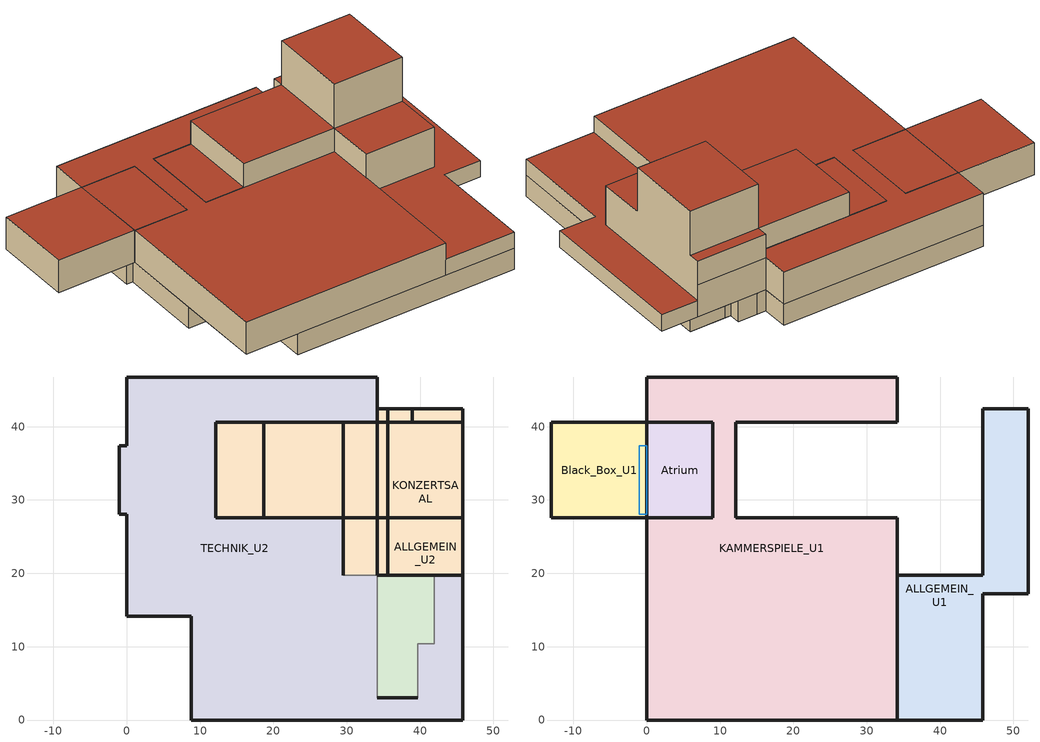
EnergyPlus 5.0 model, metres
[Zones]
TECHNIK_U2
 floor ground (GROUND_FLOOR): 34.17,46.77 34.17,40.57 29.51,40.57 29.51,19.71 34.17,19.71 34.17,3.06 39.71,3.06 39.71,10.41 41.91,10.41 41.91,19.71 45.82,19.71 45.82,0 8.8,0 8.8,14.18 0,14.18 0,28.05 -1,28.05 -1,37.37 0,37.37 0,46.77 z0
 wall outside (EXT_WALL): 39.71,3.06 34.17,3.06 / 34.17,40.57 34.17,46.77 0,46.77 0,37.37 -1,37.37 -1,28.05 0,28.05 0,14.18 8.8,14.18 8.8,0 45.82,0 45.82,19.71 z0:3.6
 wall to ALLGEMEIN_U2 (ADJ_WALL): 45.82,19.71 41.91,19.71 41.91,10.41 39.71,10.41 39.71,3.06 / 34.17,3.06 34.17,19.71 z0:3.6
 wall to KONZERTSAAL (ADJ_WALL): 34.17,19.71 29.51,19.71 29.51,40.57 34.17,40.57 z0:3.6
 roof outside (EXT_ROOF): 0,46.77 0,37.37 -1,37.37 -1,28.05 0,28.05 0,14.18 8.8,14.18 8.8,0 45.82,0 45.82,19.71 41.91,19.71 41.91,10.41 39.71,10.41 39.71,3.06 34.17,3.06 34.17,19.71 29.51,19.71 29.51,40.57 34.17,40.57 34.17,46.77 z3.6
KONZERTSAAL
 floor ground (GROUND_FLOOR): 29.51,40.57 29.51,27.57 12.17,27.57 12.17,40.57 z3.6; 45.82,42.42 45.82,19.71 35.62,19.71 35.62,42.42 z3.6; 35.62,42.42 35.62,19.71 29.51,19.71 29.51,40.57 34.17,40.57 34.17,42.42 z0
 wall outside (EXT_WALL): 35.62,19.71 35.62,42.42 34.17,42.42 34.17,40.57 29.51,40.57 29.51,19.71 z0:3.6; 34.17,27.57 34.17,19.71 45.82,19.71 z3.6:13.1; 45.82,40.57 34.17,40.57 34.17,27.57 45.82,27.57 z13.1:20.6; 45.82,42.42 34.17,42.42 34.17,40.57 18.67,40.57 18.67,27.57 z9.1:13.1; 45.82,42.42 34.17,42.42 34.17,40.57 12.17,40.57 12.17,27.57 z3.6:9.1; 45.82,19.71,13.1 45.82,19.71,3.6 45.82,42.42,3.6 45.82,42.42,13.1 45.82,40.57,13.1 45.82,40.57,20.6 45.82,27.57,20.6 45.82,27.57,13.1; 12.17,27.57,9.1 12.17,27.57,3.6 34.17,27.57,3.6 34.17,27.57,13.1 18.67,27.57,13.1 18.67,27.57,9.1
 wall to ALLGEMEIN_U2 (ADJ_WALL): 34.17,19.71 35.62,19.71 z0:3.6
 wall to TECHNIK_U2 (ADJ_WALL): 29.51,19.71 34.17,19.71 z0:3.6
 roof outside (EXT_ROOF): 12.17,40.57 12.17,27.57 18.67,27.57 18.67,40.57 z9.1; 34.17,42.42 34.17,40.57 45.82,40.57 45.82,42.42 z13.1; 34.17,40.57 34.17,27.57 45.82,27.57 45.82,40.57 z20.6; 18.67,40.57 18.67,27.57 34.17,27.57 34.17,19.71 45.82,19.71 45.82,27.57 34.17,27.57 34.17,40.57 z13.1; 29.51,27.57 29.51,19.71 34.17,19.71 34.17,27.57 z3.6
ALLGEMEIN_U2
 floor ground (GROUND_FLOOR): 45.82,40.57 45.82,19.71 41.91,19.71 41.91,10.41 39.71,10.41 39.71,3.06 34.17,3.06 34.17,19.71 35.62,19.71 35.62,42.42 38.93,42.42 38.93,40.57 z0
 wall outside (EXT_WALL): 45.82,19.71 45.82,40.57 39.93,40.57 38.93,40.57 38.93,42.42 35.62,42.42 z0:3.6
 wall to KONZERTSAAL (ADJ_WALL): 35.62,42.42 35.62,19.71 34.17,19.71 z0:3.6
 wall to TECHNIK_U2 (ADJ_WALL): 34.17,19.71 34.17,3.06 39.71,3.06 39.71,10.41 41.91,10.41 41.91,19.71 45.82,19.71 z0:3.6
 roof outside (EXT_ROOF): 35.62,42.42 35.62,19.71 34.17,19.71 34.17,3.06 39.71,3.06 39.71,10.41 41.91,10.41 41.91,19.71 45.82,19.71 45.82,40.57 38.93,40.57 38.93,42.42 z3.6
ALLGEMEIN_U1
 floor ground (GROUND_FLOOR): 52.02,42.42 52.02,17.21 45.82,17.21 45.82,0 34.17,0 34.17,19.71 45.82,19.71 45.82,42.42 z3.6
 wall outside (EXT_WALL): 34.17,19.71 45.82,19.71 / 34.17,19.71 34.17,0 45.82,0 45.82,17.21 52.02,17.21 52.02,42.42 45.82,42.42 45.82,19.71 / 52.02,42.42 45.82,42.42 z3.6:6.36
 roof outside (EXT_ROOF): 45.82,42.42 45.82,19.71 34.17,19.71 34.17,0 45.82,0 45.82,17.21 52.02,17.21 52.02,42.42 z6.36
KAMMERSPIELE_U1
 floor ground (GROUND_FLOOR): 8.8,14.18 8.8,0 0,0 0,14.18 z3.6; 34.17,46.77 34.17,40.57 12.17,40.57 12.17,27.57 34.17,27.57 34.17,0 8.8,0 8.8,14.18 0,14.18 0,27.57 9,27.57 9,40.57 0,40.57 0,46.77 z3.6
 wall outside (EXT_WALL): 0,46.77 0,40.57 9,40.57 9,27.57 0,27.57 0,0 34.17,0 34.17,27.57 12.17,27.57 12.17,40.57 34.17,40.57 34.17,46.77 0,46.77 / 12.17,40.57 34.17,40.57 z3.6:9.1
 roof outside (EXT_ROOF): 0,46.77 0,40.57 9,40.57 9,27.57 0,27.57 0,0 34.17,0 34.17,27.57 12.17,27.57 12.17,40.57 34.17,40.57 34.17,46.77 z9.1
Atrium
 floor ground (GROUND_FLOOR): 9,40.57 9,27.57 0,27.57 0,40.57 z3.6
 wall outside (EXT_WALL): 0,27.57 9,27.57 9,40.57 0,40.57 0,27.57 z3.6:9.1
 roof outside (EXT_ROOF): 0,40.57 0,27.57 9,27.57 9,40.57 z9.1
Black_Box_U1
 floor outside (EXT_FLOOR): 0,40.57 0,27.57 -13,27.57 -13,40.57 z3.6
 wall outside (EXT_WALL): 0,40.57 -13,40.57 -13,27.57 0,27.57 0,40.57 z3.6:9.1
 roof outside (EXT_ROOF): -13,40.57 -13,27.57 0,27.57 0,40.57 z9.1
 skylight (EXT_WINDOW1): 0,37.37 0,28.05 -1,28.05 -1,37.37 z3.6
[Building]
TRNSYS17: North Axis {deg}=0; Terrain=City; Loads Convergence Tolerance Value=0; Temperature Convergence Tolerance Value {deltaC}=0; Solar Distribution=FullInteriorAndExterior; Maximum Number of Warmup Days=0
[Site:Location]
not used: Latitude {deg}=0; Longitude {deg}=0; Time Zone {hr}=0; Elevation {m}=0
[Construction]
EXT_WALL; EXT_ROOF; EXT_FLOOR; GROUND_FLOOR; ADJ_WALL; EXT_WINDOW1: 
[WindowProperty:ShadingControl]
ESHADE=0; ESHADE=INPUT 1*MAX_ESHADE : SHADECNTRL=ESHADE_INTERNAL; ISHADE=INPUT 1*MAX_ISHADE : SHADECNTRL=ISHADE_INTERNAL
[SurfaceProperty:OtherSideCoefficients]
BOUNDARY=15; BOUNDARY=20; BOUNDARY=IDENTICAL; BOUNDARY=INPUT 1*TBOUNDARY; BOUNDARY=INPUT 1*TGROUND
[Zone] Multiplier=1
TECHNIK_U2; KONZERTSAAL; ALLGEMEIN_U2; ALLGEMEIN_U1; KAMMERSPIELE_U1; Atrium; Black_Box_U1
